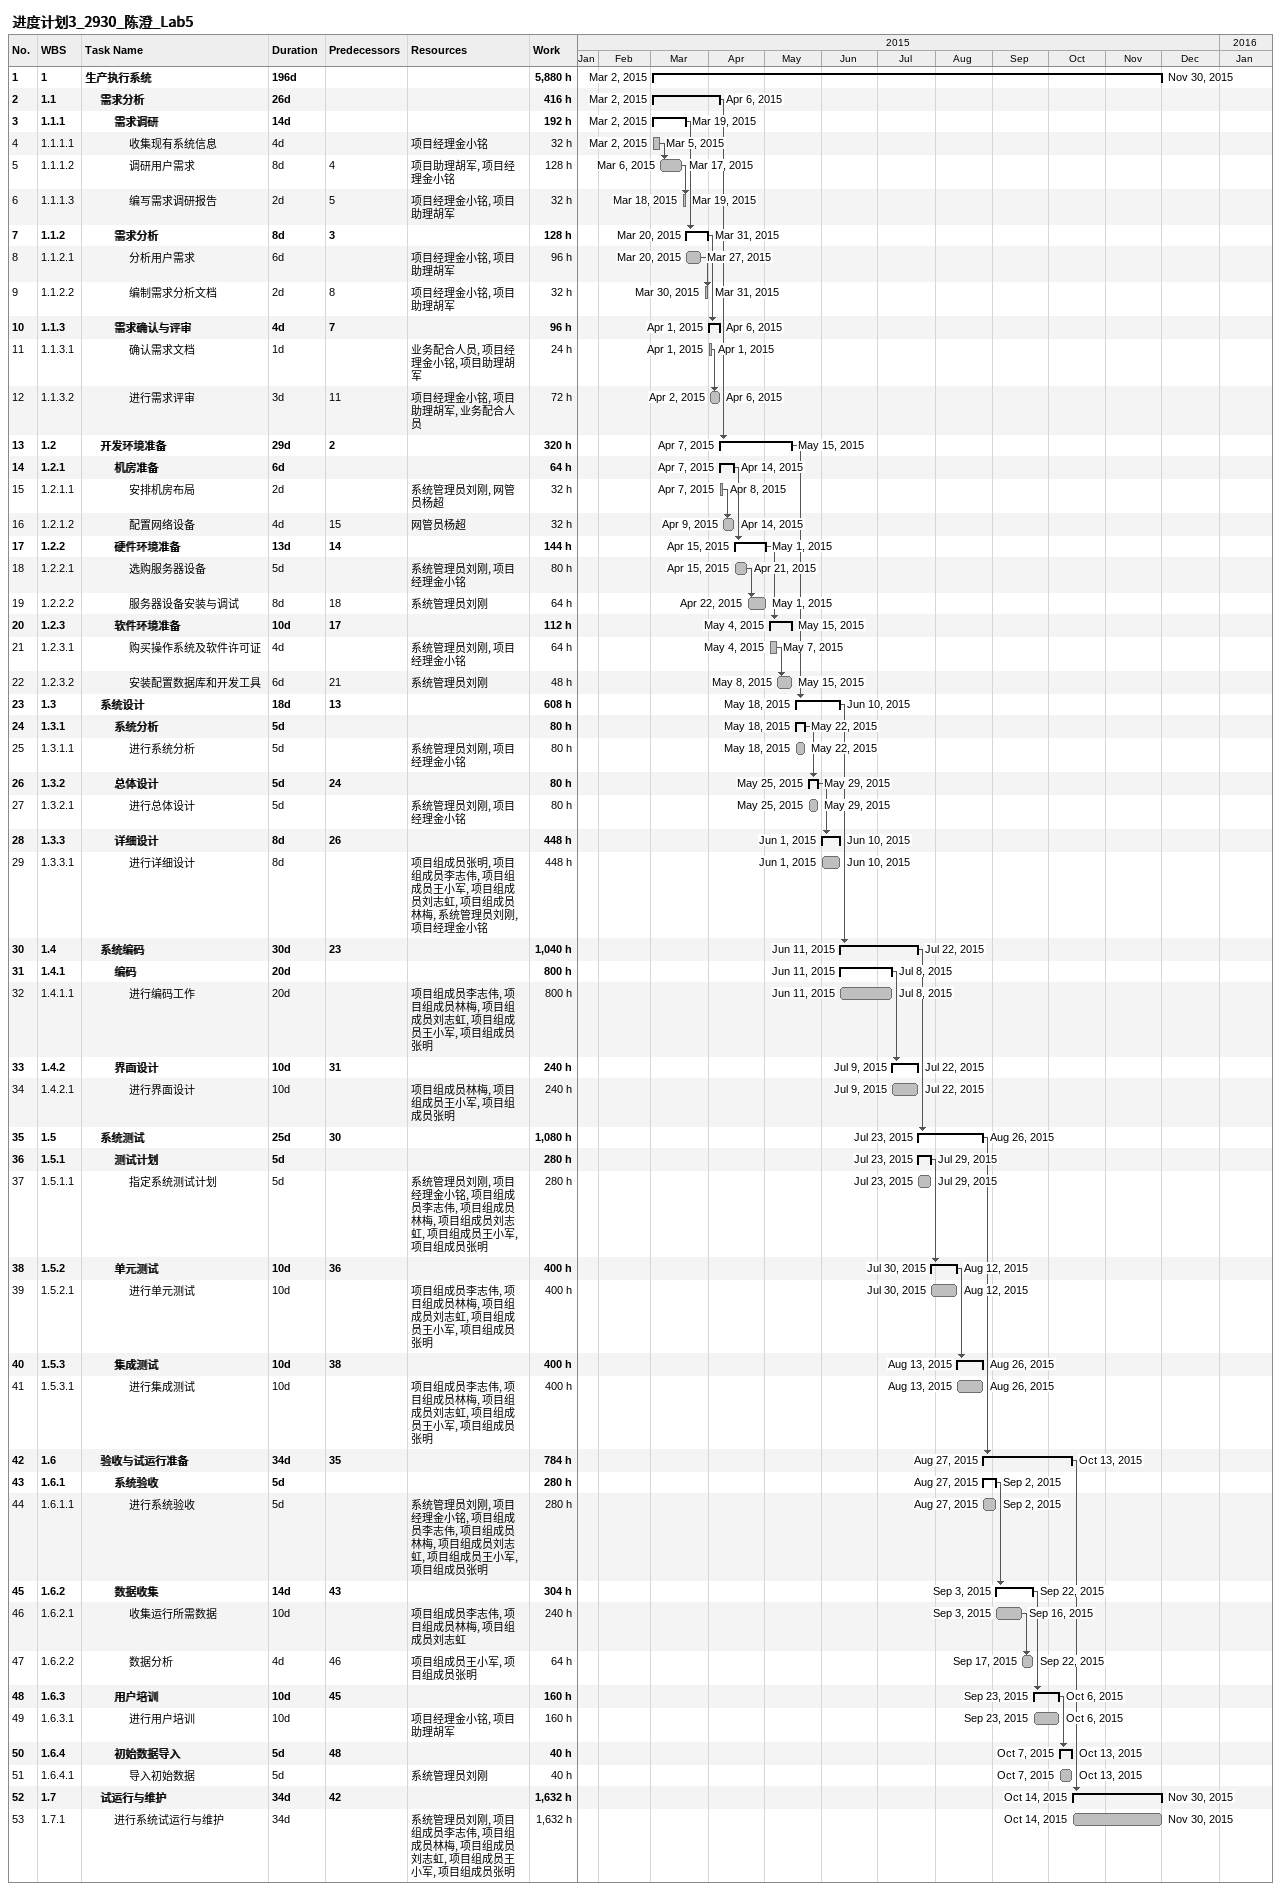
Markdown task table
进度计划3_2930_陈澄_Lab5

| ID | WBS | Task | Duration | Start | Finish | Predecessors | Resources | Work (h) |
|---|---|---|---|---|---|---|---|---|
| 1 | 1 | **生产执行系统** | 196d | 2015-03-02 | 2015-11-30 |  |  | 5880 |
| 2 | 1.1 | **需求分析** | 26d | 2015-03-02 | 2015-04-06 |  |  | 416 |
| 3 | 1.1.1 | **需求调研** | 14d | 2015-03-02 | 2015-03-19 |  |  | 192 |
| 4 | 1.1.1.1 | 收集现有系统信息 | 4d | 2015-03-02 | 2015-03-05 |  | 项目经理金小铭 | 32 |
| 5 | 1.1.1.2 | 调研用户需求 | 8d | 2015-03-06 | 2015-03-17 | 4 | 项目助理胡军, 项目经理金小铭 | 128 |
| 6 | 1.1.1.3 | 编写需求调研报告 | 2d | 2015-03-18 | 2015-03-19 | 5 | 项目经理金小铭, 项目助理胡军 | 32 |
| 7 | 1.1.2 | **需求分析** | 8d | 2015-03-20 | 2015-03-31 | 3 |  | 128 |
| 8 | 1.1.2.1 | 分析用户需求 | 6d | 2015-03-20 | 2015-03-27 |  | 项目经理金小铭, 项目助理胡军 | 96 |
| 9 | 1.1.2.2 | 编制需求分析文档 | 2d | 2015-03-30 | 2015-03-31 | 8 | 项目经理金小铭, 项目助理胡军 | 32 |
| 10 | 1.1.3 | **需求确认与评审** | 4d | 2015-04-01 | 2015-04-06 | 7 |  | 96 |
| 11 | 1.1.3.1 | 确认需求文档 | 1d | 2015-04-01 | 2015-04-01 |  | 业务配合人员, 项目经理金小铭, 项目助理胡军 | 24 |
| 12 | 1.1.3.2 | 进行需求评审 | 3d | 2015-04-02 | 2015-04-06 | 11 | 项目经理金小铭, 项目助理胡军, 业务配合人员 | 72 |
| 13 | 1.2 | **开发环境准备** | 29d | 2015-04-07 | 2015-05-15 | 2 |  | 320 |
| 14 | 1.2.1 | **机房准备** | 6d | 2015-04-07 | 2015-04-14 |  |  | 64 |
| 15 | 1.2.1.1 | 安排机房布局 | 2d | 2015-04-07 | 2015-04-08 |  | 系统管理员刘刚, 网管员杨超 | 32 |
| 16 | 1.2.1.2 | 配置网络设备 | 4d | 2015-04-09 | 2015-04-14 | 15 | 网管员杨超 | 32 |
| 17 | 1.2.2 | **硬件环境准备** | 13d | 2015-04-15 | 2015-05-01 | 14 |  | 144 |
| 18 | 1.2.2.1 | 选购服务器设备 | 5d | 2015-04-15 | 2015-04-21 |  | 系统管理员刘刚, 项目经理金小铭 | 80 |
| 19 | 1.2.2.2 | 服务器设备安装与调试 | 8d | 2015-04-22 | 2015-05-01 | 18 | 系统管理员刘刚 | 64 |
| 20 | 1.2.3 | **软件环境准备** | 10d | 2015-05-04 | 2015-05-15 | 17 |  | 112 |
| 21 | 1.2.3.1 | 购买操作系统及软件许可证 | 4d | 2015-05-04 | 2015-05-07 |  | 系统管理员刘刚, 项目经理金小铭 | 64 |
| 22 | 1.2.3.2 | 安装配置数据库和开发工具 | 6d | 2015-05-08 | 2015-05-15 | 21 | 系统管理员刘刚 | 48 |
| 23 | 1.3 | **系统设计** | 18d | 2015-05-18 | 2015-06-10 | 13 |  | 608 |
| 24 | 1.3.1 | **系统分析** | 5d | 2015-05-18 | 2015-05-22 |  |  | 80 |
| 25 | 1.3.1.1 | 进行系统分析 | 5d | 2015-05-18 | 2015-05-22 |  | 系统管理员刘刚, 项目经理金小铭 | 80 |
| 26 | 1.3.2 | **总体设计** | 5d | 2015-05-25 | 2015-05-29 | 24 |  | 80 |
| 27 | 1.3.2.1 | 进行总体设计 | 5d | 2015-05-25 | 2015-05-29 |  | 系统管理员刘刚, 项目经理金小铭 | 80 |
| 28 | 1.3.3 | **详细设计** | 8d | 2015-06-01 | 2015-06-10 | 26 |  | 448 |
| 29 | 1.3.3.1 | 进行详细设计 | 8d | 2015-06-01 | 2015-06-10 |  | 项目组成员张明, 项目组成员李志伟, 项目组成员王小军, 项目组成员刘志虹, 项目组成员林梅, 系统管理员刘刚, 项目经理金小铭 | 448 |
| 30 | 1.4 | **系统编码** | 30d | 2015-06-11 | 2015-07-22 | 23 |  | 1040 |
| 31 | 1.4.1 | **编码** | 20d | 2015-06-11 | 2015-07-08 |  |  | 800 |
| 32 | 1.4.1.1 | 进行编码工作 | 20d | 2015-06-11 | 2015-07-08 |  | 项目组成员李志伟, 项目组成员林梅, 项目组成员刘志虹, 项目组成员王小军, 项目组成员张明 | 800 |
| 33 | 1.4.2 | **界面设计** | 10d | 2015-07-09 | 2015-07-22 | 31 |  | 240 |
| 34 | 1.4.2.1 | 进行界面设计 | 10d | 2015-07-09 | 2015-07-22 |  | 项目组成员林梅, 项目组成员王小军, 项目组成员张明 | 240 |
| 35 | 1.5 | **系统测试** | 25d | 2015-07-23 | 2015-08-26 | 30 |  | 1080 |
| 36 | 1.5.1 | **测试计划** | 5d | 2015-07-23 | 2015-07-29 |  |  | 280 |
| 37 | 1.5.1.1 | 指定系统测试计划 | 5d | 2015-07-23 | 2015-07-29 |  | 系统管理员刘刚, 项目经理金小铭, 项目组成员李志伟, 项目组成员林梅, 项目组成员刘志虹, 项目组成员王小军, 项目组成员张明 | 280 |
| 38 | 1.5.2 | **单元测试** | 10d | 2015-07-30 | 2015-08-12 | 36 |  | 400 |
| 39 | 1.5.2.1 | 进行单元测试 | 10d | 2015-07-30 | 2015-08-12 |  | 项目组成员李志伟, 项目组成员林梅, 项目组成员刘志虹, 项目组成员王小军, 项目组成员张明 | 400 |
| 40 | 1.5.3 | **集成测试** | 10d | 2015-08-13 | 2015-08-26 | 38 |  | 400 |
| 41 | 1.5.3.1 | 进行集成测试 | 10d | 2015-08-13 | 2015-08-26 |  | 项目组成员李志伟, 项目组成员林梅, 项目组成员刘志虹, 项目组成员王小军, 项目组成员张明 | 400 |
| 42 | 1.6 | **验收与试运行准备** | 34d | 2015-08-27 | 2015-10-13 | 35 |  | 784 |
| 43 | 1.6.1 | **系统验收** | 5d | 2015-08-27 | 2015-09-02 |  |  | 280 |
| 44 | 1.6.1.1 | 进行系统验收 | 5d | 2015-08-27 | 2015-09-02 |  | 系统管理员刘刚, 项目经理金小铭, 项目组成员李志伟, 项目组成员林梅, 项目组成员刘志虹, 项目组成员王小军, 项目组成员张明 | 280 |
| 45 | 1.6.2 | **数据收集** | 14d | 2015-09-03 | 2015-09-22 | 43 |  | 304 |
| 46 | 1.6.2.1 | 收集运行所需数据 | 10d | 2015-09-03 | 2015-09-16 |  | 项目组成员李志伟, 项目组成员林梅, 项目组成员刘志虹 | 240 |
| 47 | 1.6.2.2 | 数据分析 | 4d | 2015-09-17 | 2015-09-22 | 46 | 项目组成员王小军, 项目组成员张明 | 64 |
| 48 | 1.6.3 | **用户培训** | 10d | 2015-09-23 | 2015-10-06 | 45 |  | 160 |
| 49 | 1.6.3.1 | 进行用户培训 | 10d | 2015-09-23 | 2015-10-06 |  | 项目经理金小铭, 项目助理胡军 | 160 |
| 50 | 1.6.4 | **初始数据导入** | 5d | 2015-10-07 | 2015-10-13 | 48 |  | 40 |
| 51 | 1.6.4.1 | 导入初始数据 | 5d | 2015-10-07 | 2015-10-13 |  | 系统管理员刘刚 | 40 |
| 52 | 1.7 | **试运行与维护** | 34d | 2015-10-14 | 2015-11-30 | 42 |  | 1632 |
| 53 | 1.7.1 | 进行系统试运行与维护 | 34d | 2015-10-14 | 2015-11-30 |  | 系统管理员刘刚, 项目组成员李志伟, 项目组成员林梅, 项目组成员刘志虹, 项目组成员王小军, 项目组成员张明 | 1632 |
